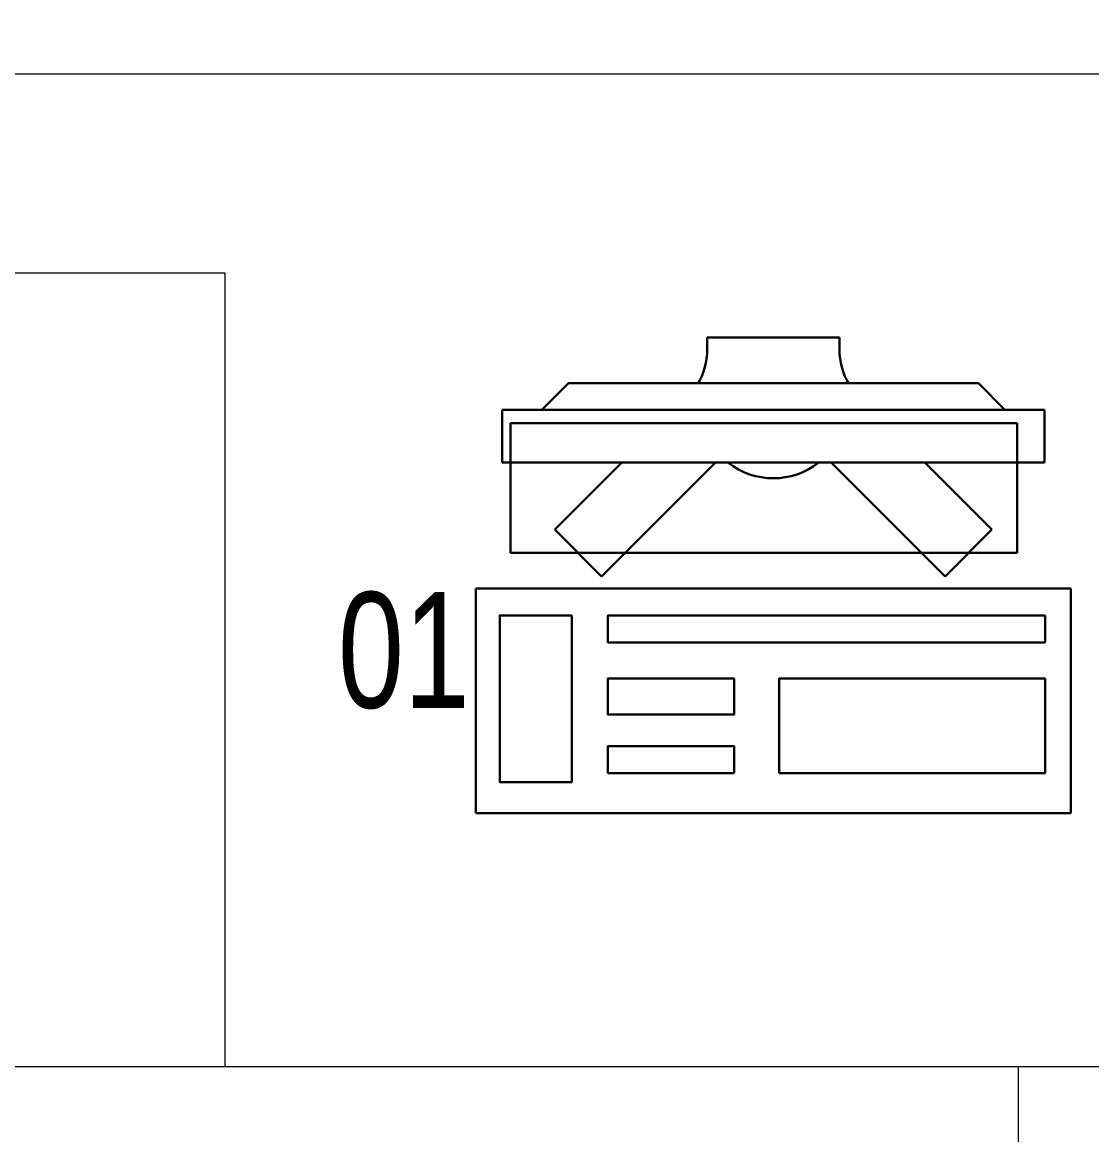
# Model space of a CAD drawing. Header units: millimetres. Extents: x 26027 to 581921, y 7230 to 233891.
# Drawn here: x 476499 to 477308, y 175970 to 176811 of the extents above; entities that cross this region are included whole.
import ezdxf

# ---------------------------------------------------------------- set-up
doc = ezdxf.new("R2010")
doc.units = ezdxf.units.MM
doc.header["$LTSCALE"] = 5
doc.linetypes.add('HIDDEN', pattern=[9.525, 6.35, -3.175])
doc.layers.get('0').update_dxf_attribs({"color": 252})
for name, color, linetype, lineweight in [('E-ELEC-EQPM-2', 85, 'Continuous', 30), ('GE-ARCHITECTURAL_ELEMENTS', 8, 'Continuous', 30), ('Medical Equipment and Furniture', 252, 'Continuous', 0)]:
    doc.layers.add(name, color=color, linetype=linetype, lineweight=lineweight)
doc.layers.add('EXF', color=7, linetype='Continuous', lineweight=30, true_color=0x4e7e3e)
doc.styles.add('X3G_ENTITY_257CFD', font='swisscl.ttf', dxfattribs={"height": 200})

# ---------------------------------------------------------------- blocks, each defined once
blk = doc.blocks.new('ITCWLS1-P')
at = {"layer": 'GE-ARCHITECTURAL_ELEMENTS'}
for p, q in [((-0.17, 0.45), (-0.17, 0)), ((-0.17, 0.45), (0, 0.45)), ((0, 0.45), (0, 0)), ((-0.26509, 0.43, 0), (-0.30509, 0.43, 0)), ((-0.30509, 0.43, 0), (-0.30509, 0.02, 0)), ((-0.26509, 0.43, 0), (-0.26509, 0.02, 0)), ((-0.14957, 0.43047), (-0.12914, 0.43047)), ((-0.12914, 0.43047), (-0.12914, 0.40893)), ((-0.197, 0.40939), (-0.295, 0.40939)), ((-0.295, 0.02639), (-0.295, 0.40939)), ((-0.197, 0.02639), (-0.197, 0.40939)), ((-0.32509, 0.38, 0), (-0.30509, 0.4, 0)), ((-0.32509, 0.38, 0), (-0.32509, 0.07, 0)), ((-0.35032, 0.275), (-0.35961, 0.275)), ((-0.35961, 0.175), (-0.35961, 0.275)), ((-0.35032, 0.175), (-0.35961, 0.175)), ((-0.32509, 0.07, 0), (-0.30509, 0.05, 0)), ((-0.197, 0.02639), (-0.295, 0.02639)), ((-0.30509, 0.02, 0), (-0.26509, 0.02, 0)), ((-0.17, 0), (0, 0))]:
    blk.add_line(p, q, dxfattribs=at)
at = {"layer": 'GE-ARCHITECTURAL_ELEMENTS', "extrusion": (2.48281e-10, 3.18408e-10, -1)}
for p, q in [((-0.26509, 0.33952), (-0.21443, 0.39019)), ((-0.17907, 0.35483), (-0.21443, 0.39019)), ((-0.26509, 0.26881), (-0.17907, 0.35483))]:
    blk.add_line(p, q, dxfattribs=at)
at = {"layer": 'GE-ARCHITECTURAL_ELEMENTS', "extrusion": (2.48281e-10, -3.18408e-10, -1)}
for p, q in [((-0.26509, 0.18119), (-0.17907, 0.09517)), ((-0.26509, 0.11048), (-0.21443, 0.05981)), ((-0.17907, 0.09517), (-0.21443, 0.05981))]:
    blk.add_line(p, q, dxfattribs=at)
at = {"layer": 'GE-ARCHITECTURAL_ELEMENTS'}
for points in [[(-0.12914, 0.40893), (-0.12914, 0.09996), (-0.14957, 0.09996), (-0.14957, 0.43047)], [(-0.14957, 0.09997), (-0.14957, 0.09997), (-0.14957, 0.09997), (-0.14957, 0.09997), (-0.14957, 0.09997), (-0.14957, 0.09997), (-0.14957, 0.09997), (-0.14957, 0.09997), (-0.14957, 0.09997)], [(-0.14957, 0.09997), (-0.14957, 0.09997), (-0.14957, 0.09997), (-0.14957, 0.09997), (-0.14957, 0.09997), (-0.14957, 0.09997), (-0.14957, 0.09997), (-0.14957, 0.09997), (-0.14957, 0.09997), (-0.14957, 0.09997), (-0.14957, 0.09997), (-0.14957, 0.09997), (-0.14957, 0.09997), (-0.14957, 0.09997), (-0.14957, 0.09997), (-0.14957, 0.09997), (-0.14957, 0.09997), (-0.14957, 0.09997)], [(-0.14957, 0.09996), (-0.14957, 0.09996), (-0.14957, 0.09996), (-0.14957, 0.09996), (-0.14957, 0.09996), (-0.14957, 0.09996), (-0.14957, 0.09996), (-0.14957, 0.09996), (-0.14957, 0.09996), (-0.14957, 0.09996)], [(-0.14957, 0.09996), (-0.14957, 0.09996), (-0.14957, 0.09996), (-0.14957, 0.09996), (-0.14957, 0.09996), (-0.14957, 0.09996), (-0.14957, 0.09996)], [(-0.14957, 0.09997), (-0.14957, 0.09997), (-0.14957, 0.09997), (-0.14957, 0.09997), (-0.14957, 0.09997), (-0.14957, 0.09997), (-0.14957, 0.09997), (-0.14957, 0.09997), (-0.14957, 0.09997), (-0.14957, 0.09997)], [(-0.14957, 0.09997), (-0.14957, 0.09997), (-0.14957, 0.09997), (-0.14957, 0.09997), (-0.14957, 0.09997), (-0.14957, 0.09997), (-0.14957, 0.09997), (-0.14957, 0.09997), (-0.14957, 0.09997), (-0.14957, 0.09997), (-0.14957, 0.09997), (-0.14957, 0.09997), (-0.14957, 0.09997), (-0.14957, 0.09997), (-0.14957, 0.09997)], [(-0.14957, 0.09997), (-0.14957, 0.09997), (-0.14957, 0.09997), (-0.14957, 0.09997), (-0.14957, 0.09997), (-0.14957, 0.09997), (-0.14957, 0.09997), (-0.14957, 0.09997), (-0.14957, 0.09997), (-0.14957, 0.09997)], [(-0.14957, 0.09997), (-0.14957, 0.09997), (-0.14957, 0.09997), (-0.14957, 0.09997), (-0.14957, 0.09997), (-0.14957, 0.09997), (-0.14957, 0.09997), (-0.14957, 0.09997), (-0.14957, 0.09997), (-0.14957, 0.09997)], [(-0.14957, 0.09996), (-0.14957, 0.09996), (-0.14957, 0.09996), (-0.14957, 0.09996), (-0.14957, 0.09996), (-0.14957, 0.09996), (-0.14957, 0.09996), (-0.14957, 0.09996), (-0.14957, 0.09996), (-0.14957, 0.09996), (-0.14957, 0.09996), (-0.14957, 0.09996), (-0.14957, 0.09996), (-0.14957, 0.09996), (-0.14957, 0.09996), (-0.14957, 0.09996), (-0.14957, 0.09996), (-0.14957, 0.09996), (-0.14957, 0.09997), (-0.14957, 0.09997), (-0.14957, 0.09997), (-0.14957, 0.09997), (-0.14957, 0.09997), (-0.14957, 0.09997), (-0.14957, 0.09997), (-0.14957, 0.09997), (-0.14957, 0.09997), (-0.14957, 0.09997), (-0.14957, 0.09997), (-0.14957, 0.09997), (-0.14957, 0.09997), (-0.14957, 0.09997), (-0.14956, 0.09997), (-0.14956, 0.09997), (-0.14956, 0.09997), (-0.14956, 0.09996), (-0.14956, 0.09996), (-0.14956, 0.09996), (-0.14956, 0.09996), (-0.14956, 0.09996), (-0.14956, 0.09996), (-0.14956, 0.09996), (-0.14956, 0.09996), (-0.14956, 0.09996), (-0.14956, 0.09996), (-0.14956, 0.09996), (-0.14956, 0.09996), (-0.14956, 0.09996), (-0.14957, 0.09996), (-0.14957, 0.09996), (-0.14957, 0.09996), (-0.14957, 0.09996), (-0.14957, 0.09996), (-0.14957, 0.09996)], [(-0.14957, 0.09996), (-0.14957, 0.09996), (-0.14957, 0.09996), (-0.14957, 0.09996), (-0.14957, 0.09996), (-0.14957, 0.09996), (-0.14957, 0.09996), (-0.14957, 0.09996), (-0.14957, 0.09996), (-0.14957, 0.09996), (-0.14957, 0.09997), (-0.14957, 0.09997), (-0.14957, 0.09997), (-0.14957, 0.09996), (-0.14957, 0.09996), (-0.14957, 0.09996), (-0.14957, 0.09996), (-0.14957, 0.09996), (-0.14957, 0.09996), (-0.14957, 0.09997), (-0.14957, 0.09997), (-0.14957, 0.09997), (-0.14957, 0.09997), (-0.14957, 0.09997), (-0.14957, 0.09997), (-0.14957, 0.09997), (-0.14957, 0.09997), (-0.14957, 0.09997), (-0.14957, 0.09997), (-0.14957, 0.09997), (-0.14957, 0.09997), (-0.14957, 0.09997), (-0.14957, 0.09997), (-0.14957, 0.09997), (-0.14957, 0.09997), (-0.14957, 0.09997), (-0.14957, 0.09997), (-0.14957, 0.09997), (-0.14957, 0.09997), (-0.14957, 0.09997), (-0.14957, 0.09997), (-0.14957, 0.09997), (-0.14957, 0.09997), (-0.14957, 0.09997), (-0.14957, 0.09997), (-0.14957, 0.09997), (-0.14957, 0.09997), (-0.14957, 0.09997), (-0.14957, 0.09997), (-0.14957, 0.09997), (-0.14957, 0.09997), (-0.14957, 0.09997), (-0.14957, 0.09997), (-0.14957, 0.09997), (-0.14957, 0.09997), (-0.14957, 0.09997), (-0.14957, 0.09997), (-0.14957, 0.09997), (-0.14957, 0.09997), (-0.14957, 0.09997), (-0.14957, 0.09997), (-0.14957, 0.09997), (-0.14957, 0.09997), (-0.14957, 0.09997), (-0.14957, 0.09997), (-0.14957, 0.09997), (-0.14957, 0.09997), (-0.14957, 0.09997), (-0.14957, 0.09997), (-0.14957, 0.09997), (-0.14957, 0.09997), (-0.14957, 0.09997), (-0.14957, 0.09997), (-0.14957, 0.09997), (-0.14957, 0.09997), (-0.14957, 0.09997), (-0.14957, 0.09997), (-0.14957, 0.09997), (-0.14957, 0.09997), (-0.14957, 0.09997), (-0.14956, 0.09997), (-0.14957, 0.09997), (-0.14957, 0.09997), (-0.14957, 0.09997), (-0.14957, 0.09997), (-0.14956, 0.09997), (-0.14957, 0.09997), (-0.14957, 0.09997), (-0.14957, 0.09997), (-0.14957, 0.09997), (-0.14957, 0.09997), (-0.14957, 0.09997), (-0.14957, 0.09997), (-0.14957, 0.09997), (-0.14957, 0.09997), (-0.14957, 0.09997), (-0.14956, 0.09997), (-0.14957, 0.09996), (-0.14957, 0.09996), (-0.14957, 0.09996), (-0.14956, 0.09996), (-0.14957, 0.09996), (-0.14957, 0.09996), (-0.14957, 0.09996), (-0.14957, 0.09996), (-0.14957, 0.09996), (-0.14957, 0.09996), (-0.14957, 0.09996), (-0.14957, 0.09996), (-0.14957, 0.09996), (-0.14957, 0.09996)], [(-0.14957, 0.09996), (-0.14957, 0.09996), (-0.14957, 0.09996), (-0.14957, 0.09996), (-0.14957, 0.09996), (-0.14957, 0.09996), (-0.14957, 0.09996), (-0.14957, 0.09996)], [(-0.14957, 0.09996), (-0.14957, 0.09996), (-0.14957, 0.09996), (-0.14957, 0.09996), (-0.14957, 0.09996), (-0.14957, 0.09996), (-0.14957, 0.09996), (-0.14957, 0.09996), (-0.14957, 0.09996), (-0.14957, 0.09996), (-0.14957, 0.09996), (-0.14957, 0.09996), (-0.14957, 0.09996), (-0.14957, 0.09996), (-0.14957, 0.09996), (-0.14957, 0.09996), (-0.14957, 0.09996), (-0.14957, 0.09996), (-0.14957, 0.09996), (-0.14957, 0.09996), (-0.14957, 0.09996), (-0.14957, 0.09996), (-0.14957, 0.09996), (-0.14957, 0.09996), (-0.14957, 0.09996), (-0.14957, 0.09996), (-0.14957, 0.09996), (-0.14957, 0.09996), (-0.14957, 0.09996), (-0.14957, 0.09996), (-0.14957, 0.09996), (-0.14957, 0.09996), (-0.14957, 0.09996), (-0.14957, 0.09996), (-0.14957, 0.09996), (-0.14957, 0.09996), (-0.14957, 0.09996), (-0.14957, 0.09996), (-0.14957, 0.09996), (-0.14957, 0.09996), (-0.14957, 0.09996), (-0.14957, 0.09996), (-0.14957, 0.09996), (-0.14957, 0.09996), (-0.14957, 0.09996), (-0.14957, 0.09996), (-0.14957, 0.09996), (-0.14957, 0.09996), (-0.14956, 0.09996), (-0.14956, 0.09996), (-0.14956, 0.09996), (-0.14956, 0.09996), (-0.14957, 0.09996), (-0.14957, 0.09996), (-0.14957, 0.09996), (-0.14957, 0.09996), (-0.14957, 0.09996), (-0.14957, 0.09996), (-0.14956, 0.09996), (-0.14957, 0.09996), (-0.14957, 0.09996), (-0.14957, 0.09996), (-0.14957, 0.09996), (-0.14957, 0.09996), (-0.14957, 0.09996), (-0.14957, 0.09996), (-0.14957, 0.09996), (-0.14957, 0.09996), (-0.14957, 0.09996), (-0.14956, 0.09996), (-0.14956, 0.09996), (-0.14957, 0.09996), (-0.14957, 0.09996), (-0.14957, 0.09996), (-0.14957, 0.09996), (-0.14957, 0.09996), (-0.14957, 0.09996), (-0.14957, 0.09996), (-0.14957, 0.09996), (-0.14957, 0.09996), (-0.14957, 0.09996), (-0.14957, 0.09996), (-0.14957, 0.09996), (-0.14957, 0.09996), (-0.14957, 0.09996), (-0.14957, 0.09996), (-0.14957, 0.09996), (-0.14957, 0.09996), (-0.14957, 0.09996)], [(-0.14957, 0.09996), (-0.14957, 0.09996), (-0.14957, 0.09996), (-0.14957, 0.09996), (-0.14957, 0.09996), (-0.14957, 0.09996), (-0.14957, 0.09996), (-0.14957, 0.09996), (-0.14957, 0.09996), (-0.14957, 0.09996), (-0.14957, 0.09996), (-0.14957, 0.09996)], [(-0.14957, 0.09996), (-0.14957, 0.09996), (-0.14956, 0.09996), (-0.14956, 0.09996), (-0.14956, 0.09996), (-0.14956, 0.09996), (-0.14957, 0.09996)], [(-0.14957, 0.09996), (-0.14957, 0.09996), (-0.14957, 0.09996), (-0.14957, 0.09996), (-0.14957, 0.09996), (-0.14957, 0.09996), (-0.14957, 0.09996), (-0.14957, 0.09996), (-0.14957, 0.09996), (-0.14956, 0.09996), (-0.14956, 0.09996), (-0.14956, 0.09996), (-0.14956, 0.09996), (-0.14956, 0.09996), (-0.14956, 0.09996), (-0.14956, 0.09996), (-0.14957, 0.09996)]]:
    blk.add_lwpolyline(points, dxfattribs=at)
for points in [[(-0.1019, 0.43047), (-0.03039, 0.43047), (-0.03039, 0.22944), (-0.1019, 0.22944)], [(-0.1019, 0.19536), (-0.07466, 0.19536), (-0.07466, 0.09996), (-0.1019, 0.09996)], [(-0.03039, 0.19536), (-0.05082, 0.19536), (-0.05082, 0.09996), (-0.03039, 0.09996)], [(-0.14956, 0.09996), (-0.14956, 0.09996), (-0.14956, 0.09996), (-0.14956, 0.09996), (-0.14956, 0.09996), (-0.14956, 0.09996), (-0.14956, 0.09996), (-0.14956, 0.09996), (-0.14957, 0.09996), (-0.14957, 0.09996), (-0.14957, 0.09996), (-0.14957, 0.09996), (-0.14957, 0.09996), (-0.14957, 0.09996), (-0.14957, 0.09996), (-0.14957, 0.09996), (-0.14957, 0.09996), (-0.14957, 0.09996), (-0.14957, 0.09996), (-0.14957, 0.09996), (-0.14957, 0.09996), (-0.14957, 0.09996), (-0.14957, 0.09996), (-0.14957, 0.09996), (-0.14957, 0.09996), (-0.14957, 0.09996), (-0.14957, 0.09996), (-0.14957, 0.09996), (-0.14957, 0.09996), (-0.14957, 0.09996), (-0.14957, 0.09996), (-0.14957, 0.09996), (-0.14957, 0.09996), (-0.14957, 0.09996), (-0.14957, 0.09996), (-0.14957, 0.09996), (-0.14957, 0.09996), (-0.14957, 0.09996), (-0.14957, 0.09996), (-0.14957, 0.09996), (-0.14957, 0.09996), (-0.14957, 0.09996), (-0.14957, 0.09996), (-0.14957, 0.09996), (-0.14957, 0.09996), (-0.14957, 0.09996), (-0.14957, 0.09996), (-0.14957, 0.09996), (-0.14957, 0.09996), (-0.14957, 0.09996), (-0.14957, 0.09996), (-0.14957, 0.09996), (-0.14957, 0.09996), (-0.14957, 0.09996), (-0.14957, 0.09996), (-0.14957, 0.09996), (-0.14957, 0.09996), (-0.14956, 0.09996), (-0.14956, 0.09996), (-0.14956, 0.09996), (-0.14956, 0.09996), (-0.14956, 0.09996), (-0.14956, 0.09996), (-0.14956, 0.09996), (-0.14956, 0.09996), (-0.14956, 0.09996), (-0.14956, 0.09996), (-0.14956, 0.09996), (-0.14956, 0.09996), (-0.14956, 0.09996), (-0.14956, 0.09996), (-0.14956, 0.09996), (-0.14956, 0.09996), (-0.14956, 0.09996), (-0.14956, 0.09996), (-0.14956, 0.09996), (-0.14956, 0.09996), (-0.14956, 0.09996), (-0.14956, 0.09996), (-0.14956, 0.09996), (-0.14956, 0.09996), (-0.14956, 0.09996), (-0.14956, 0.09996), (-0.14956, 0.09996), (-0.14956, 0.09996), (-0.14956, 0.09996), (-0.14956, 0.09996), (-0.14956, 0.09996), (-0.14956, 0.09996), (-0.14957, 0.09996), (-0.14957, 0.09996), (-0.14957, 0.09996), (-0.14957, 0.09996), (-0.14957, 0.09996), (-0.14957, 0.09996), (-0.14957, 0.09996), (-0.14957, 0.09996), (-0.14957, 0.09996), (-0.14957, 0.09996), (-0.14957, 0.09996), (-0.14957, 0.09996), (-0.14957, 0.09996), (-0.14957, 0.09996), (-0.14957, 0.09996), (-0.14957, 0.09996), (-0.14957, 0.09996), (-0.14957, 0.09996), (-0.14957, 0.09996), (-0.14957, 0.09996), (-0.14957, 0.09996), (-0.14957, 0.09996), (-0.14957, 0.09996), (-0.14957, 0.09996), (-0.14957, 0.09996), (-0.14957, 0.09996), (-0.14957, 0.09996), (-0.14957, 0.09996), (-0.14957, 0.09996), (-0.14957, 0.09996), (-0.14957, 0.09996), (-0.14957, 0.09996), (-0.14957, 0.09996), (-0.14957, 0.09996), (-0.14957, 0.09996), (-0.14957, 0.09996), (-0.14957, 0.09996), (-0.14957, 0.09996), (-0.14957, 0.09996), (-0.14957, 0.09996), (-0.14957, 0.09996), (-0.14957, 0.09996), (-0.14957, 0.09996), (-0.14957, 0.09996), (-0.14957, 0.09996), (-0.14957, 0.09996), (-0.14957, 0.09996), (-0.14957, 0.09996), (-0.14957, 0.09996), (-0.14957, 0.09996), (-0.14957, 0.09996), (-0.14957, 0.09996), (-0.14957, 0.09996), (-0.14957, 0.09996), (-0.14957, 0.09996), (-0.14957, 0.09996), (-0.14957, 0.09996), (-0.14957, 0.09996), (-0.14957, 0.09996), (-0.14957, 0.09996), (-0.14957, 0.09996), (-0.14957, 0.09996), (-0.14957, 0.09996), (-0.14957, 0.09996), (-0.14957, 0.09996), (-0.14956, 0.09996), (-0.14956, 0.09996), (-0.14956, 0.09996), (-0.14956, 0.09996), (-0.14956, 0.09996), (-0.14956, 0.09996), (-0.14956, 0.09996), (-0.14956, 0.09996), (-0.14956, 0.09996), (-0.14956, 0.09996), (-0.14956, 0.09996), (-0.14956, 0.09996), (-0.14956, 0.09996), (-0.14956, 0.09996), (-0.14956, 0.09996), (-0.14956, 0.09996), (-0.14956, 0.09996), (-0.14956, 0.09996), (-0.14956, 0.09996), (-0.14956, 0.09996), (-0.14956, 0.09996), (-0.14956, 0.09996), (-0.14956, 0.09996), (-0.14956, 0.09996), (-0.14956, 0.09996), (-0.14956, 0.09996), (-0.14956, 0.09996), (-0.14956, 0.09996), (-0.14956, 0.09996), (-0.14956, 0.09996), (-0.14956, 0.09996), (-0.14956, 0.09996), (-0.14956, 0.09996), (-0.14956, 0.09996), (-0.14956, 0.09996), (-0.14956, 0.09996), (-0.14956, 0.09996), (-0.14956, 0.09996), (-0.14956, 0.09996), (-0.14956, 0.09996), (-0.14956, 0.09996), (-0.14956, 0.09996), (-0.14956, 0.09996), (-0.14956, 0.09996), (-0.14956, 0.09996), (-0.14956, 0.09996), (-0.14956, 0.09996), (-0.14957, 0.09996), (-0.14957, 0.09996), (-0.14957, 0.09996), (-0.14957, 0.09996), (-0.14957, 0.09996), (-0.14957, 0.09996), (-0.14957, 0.09996), (-0.14957, 0.09996), (-0.14957, 0.09996), (-0.14957, 0.09996), (-0.14957, 0.09996), (-0.14957, 0.09996), (-0.14957, 0.09996), (-0.14957, 0.09996), (-0.14957, 0.09996), (-0.14957, 0.09996), (-0.14957, 0.09996), (-0.14957, 0.09996), (-0.14957, 0.09996), (-0.14957, 0.09996), (-0.14957, 0.09996), (-0.14957, 0.09996), (-0.14957, 0.09996), (-0.14957, 0.09996), (-0.14957, 0.09996), (-0.14957, 0.09996), (-0.14957, 0.09996), (-0.14957, 0.09996), (-0.14957, 0.09996), (-0.14957, 0.09996), (-0.14957, 0.09996), (-0.14957, 0.09996), (-0.14957, 0.09996), (-0.14957, 0.09996), (-0.14956, 0.09996), (-0.14956, 0.09996), (-0.14956, 0.09996), (-0.14956, 0.09996), (-0.14956, 0.09996), (-0.14956, 0.09996), (-0.14956, 0.09996), (-0.14956, 0.09996), (-0.14956, 0.09996), (-0.14956, 0.09996), (-0.14956, 0.09996), (-0.14956, 0.09996), (-0.14956, 0.09996), (-0.14956, 0.09996), (-0.14956, 0.09996), (-0.14956, 0.09996), (-0.14956, 0.09996), (-0.14956, 0.09996), (-0.14956, 0.09996), (-0.14956, 0.09996), (-0.14956, 0.09996), (-0.14956, 0.09996), (-0.14956, 0.09996), (-0.14956, 0.09996), (-0.14956, 0.09996), (-0.14956, 0.09996), (-0.14956, 0.09996), (-0.14956, 0.09996), (-0.14956, 0.09996), (-0.14956, 0.09996), (-0.14956, 0.09996), (-0.14956, 0.09996), (-0.14956, 0.09996), (-0.14956, 0.09996), (-0.14956, 0.09996), (-0.14956, 0.09996), (-0.14956, 0.09996), (-0.14956, 0.09996), (-0.14956, 0.09996), (-0.14956, 0.09996), (-0.14956, 0.09996), (-0.14956, 0.09996)], [(-0.14957, 0.09996), (-0.14957, 0.09996), (-0.14957, 0.09996), (-0.14957, 0.09996), (-0.14957, 0.09996), (-0.14957, 0.09996), (-0.14957, 0.09996), (-0.14957, 0.09996), (-0.14957, 0.09996), (-0.14957, 0.09996), (-0.14957, 0.09996), (-0.14957, 0.09996), (-0.14957, 0.09996), (-0.14957, 0.09996), (-0.14957, 0.09996), (-0.14957, 0.09996), (-0.14957, 0.09996), (-0.14957, 0.09996), (-0.14957, 0.09996), (-0.14957, 0.09996), (-0.14957, 0.09996), (-0.14957, 0.09996), (-0.14957, 0.09996), (-0.14957, 0.09996), (-0.14957, 0.09996), (-0.14957, 0.09996), (-0.14957, 0.09996), (-0.14957, 0.09996), (-0.14957, 0.09996), (-0.14957, 0.09996), (-0.14957, 0.09996), (-0.14957, 0.09996), (-0.14957, 0.09996), (-0.14957, 0.09996), (-0.14957, 0.09996), (-0.14957, 0.09996), (-0.14957, 0.09996), (-0.14957, 0.09996), (-0.14957, 0.09996), (-0.14957, 0.09996), (-0.14957, 0.09996), (-0.14957, 0.09996), (-0.14957, 0.09996), (-0.14957, 0.09996), (-0.14957, 0.09996), (-0.14957, 0.09996), (-0.14957, 0.09996), (-0.14957, 0.09996), (-0.14957, 0.09996), (-0.14957, 0.09996), (-0.14957, 0.09996), (-0.14957, 0.09996), (-0.14957, 0.09996), (-0.14957, 0.09996), (-0.14957, 0.09996), (-0.14957, 0.09996), (-0.14957, 0.09996), (-0.14957, 0.09996), (-0.14957, 0.09996), (-0.14957, 0.09996), (-0.14957, 0.09996), (-0.14957, 0.09996), (-0.14957, 0.09996), (-0.14957, 0.09996), (-0.14957, 0.09996), (-0.14957, 0.09996), (-0.14957, 0.09996), (-0.14957, 0.09996), (-0.14957, 0.09996), (-0.14957, 0.09996), (-0.14957, 0.09996), (-0.14957, 0.09996), (-0.14957, 0.09996), (-0.14957, 0.09996), (-0.14957, 0.09996), (-0.14957, 0.09996), (-0.14957, 0.09996), (-0.14957, 0.09996), (-0.14957, 0.09996), (-0.14957, 0.09996), (-0.14957, 0.09996), (-0.14957, 0.09996), (-0.14957, 0.09996), (-0.14957, 0.09996), (-0.14957, 0.09996), (-0.14957, 0.09996), (-0.14957, 0.09996), (-0.14957, 0.09996), (-0.14957, 0.09996), (-0.14957, 0.09996), (-0.14957, 0.09996), (-0.14957, 0.09996), (-0.14957, 0.09996), (-0.14957, 0.09996), (-0.14957, 0.09996), (-0.14957, 0.09996), (-0.14957, 0.09996), (-0.14957, 0.09996), (-0.14957, 0.09996), (-0.14957, 0.09996), (-0.14957, 0.09996), (-0.14957, 0.09996), (-0.14957, 0.09996), (-0.14957, 0.09996), (-0.14957, 0.09996), (-0.14957, 0.09996), (-0.14957, 0.09996), (-0.14957, 0.09996), (-0.14957, 0.09996), (-0.14957, 0.09996), (-0.14957, 0.09996), (-0.14957, 0.09996), (-0.14957, 0.09996), (-0.14957, 0.09996), (-0.14957, 0.09996), (-0.14957, 0.09996), (-0.14957, 0.09996), (-0.14957, 0.09996), (-0.14957, 0.09996), (-0.14957, 0.09996), (-0.14957, 0.09996), (-0.14957, 0.09996), (-0.14957, 0.09996), (-0.14957, 0.09996), (-0.14957, 0.09996), (-0.14957, 0.09996), (-0.14957, 0.09996), (-0.14957, 0.09996), (-0.14957, 0.09996), (-0.14957, 0.09996), (-0.14957, 0.09996), (-0.14957, 0.09996), (-0.14957, 0.09996), (-0.14957, 0.09996), (-0.14957, 0.09996), (-0.14957, 0.09996), (-0.14957, 0.09996), (-0.14957, 0.09996), (-0.14957, 0.09996), (-0.14957, 0.09996), (-0.14957, 0.09996), (-0.14957, 0.09996), (-0.14957, 0.09996), (-0.14957, 0.09996), (-0.14957, 0.09996), (-0.14957, 0.09996), (-0.14957, 0.09996), (-0.14957, 0.09996), (-0.14957, 0.09996), (-0.14957, 0.09996), (-0.14957, 0.09996), (-0.14957, 0.09996), (-0.14957, 0.09996), (-0.14957, 0.09996), (-0.14957, 0.09996), (-0.14957, 0.09996), (-0.14957, 0.09996), (-0.14957, 0.09996), (-0.14957, 0.09996), (-0.14957, 0.09996), (-0.14957, 0.09996), (-0.14957, 0.09996), (-0.14957, 0.09996), (-0.14957, 0.09996), (-0.14957, 0.09996), (-0.14957, 0.09996), (-0.14957, 0.09996), (-0.14957, 0.09996), (-0.14957, 0.09996), (-0.14957, 0.09996), (-0.14957, 0.09996), (-0.14957, 0.09996), (-0.14957, 0.09996), (-0.14957, 0.09996), (-0.14957, 0.09996), (-0.14957, 0.09996), (-0.14957, 0.09996), (-0.14957, 0.09996), (-0.14957, 0.09996), (-0.14957, 0.09996), (-0.14957, 0.09996), (-0.14957, 0.09996), (-0.14957, 0.09996), (-0.14957, 0.09996), (-0.14957, 0.09996), (-0.14957, 0.09996), (-0.14957, 0.09996), (-0.14957, 0.09996), (-0.14957, 0.09996), (-0.14957, 0.09996), (-0.14957, 0.09996), (-0.14957, 0.09996), (-0.14957, 0.09996), (-0.14957, 0.09996), (-0.14957, 0.09996), (-0.14957, 0.09996), (-0.14957, 0.09996), (-0.14957, 0.09996), (-0.14957, 0.09996), (-0.14957, 0.09996), (-0.14957, 0.09996), (-0.14957, 0.09996), (-0.14957, 0.09996), (-0.14957, 0.09996), (-0.14957, 0.09996), (-0.14957, 0.09996), (-0.14957, 0.09996), (-0.14957, 0.09996), (-0.14957, 0.09996), (-0.14957, 0.09996), (-0.14957, 0.09996), (-0.14957, 0.09996), (-0.14957, 0.09996), (-0.14957, 0.09996)], [(-0.14957, 0.09996), (-0.14957, 0.09996), (-0.14957, 0.09996), (-0.14957, 0.09996), (-0.14957, 0.09996), (-0.14957, 0.09996), (-0.14957, 0.09996), (-0.14957, 0.09996), (-0.14957, 0.09996), (-0.14957, 0.09996), (-0.14957, 0.09996), (-0.14957, 0.09996), (-0.14957, 0.09996), (-0.14957, 0.09996), (-0.14957, 0.09996), (-0.14957, 0.09996), (-0.14957, 0.09996), (-0.14957, 0.09996), (-0.14957, 0.09996), (-0.14957, 0.09996), (-0.14957, 0.09996), (-0.14957, 0.09996), (-0.14957, 0.09996), (-0.14957, 0.09996), (-0.14957, 0.09996), (-0.14957, 0.09996), (-0.14957, 0.09996), (-0.14957, 0.09996), (-0.14957, 0.09996), (-0.14957, 0.09996), (-0.14957, 0.09996), (-0.14957, 0.09996), (-0.14957, 0.09996), (-0.14957, 0.09996), (-0.14957, 0.09996), (-0.14957, 0.09996), (-0.14957, 0.09996), (-0.14957, 0.09996), (-0.14957, 0.09996), (-0.14957, 0.09996), (-0.14957, 0.09996), (-0.14957, 0.09996), (-0.14957, 0.09996), (-0.14957, 0.09996), (-0.14957, 0.09996), (-0.14957, 0.09996), (-0.14957, 0.09996), (-0.14957, 0.09996), (-0.14957, 0.09996), (-0.14957, 0.09996), (-0.14957, 0.09996), (-0.14957, 0.09996), (-0.14957, 0.09996), (-0.14957, 0.09996), (-0.14957, 0.09996), (-0.14957, 0.09996), (-0.14957, 0.09996), (-0.14957, 0.09996), (-0.14957, 0.09996), (-0.14957, 0.09996), (-0.14957, 0.09996), (-0.14957, 0.09996), (-0.14957, 0.09996), (-0.14957, 0.09996), (-0.14957, 0.09996), (-0.14957, 0.09996), (-0.14957, 0.09996), (-0.14957, 0.09996), (-0.14957, 0.09996), (-0.14957, 0.09996), (-0.14957, 0.09996), (-0.14957, 0.09996), (-0.14957, 0.09996), (-0.14957, 0.09996), (-0.14957, 0.09996), (-0.14957, 0.09996), (-0.14957, 0.09996), (-0.14957, 0.09996), (-0.14957, 0.09996), (-0.14957, 0.09996), (-0.14957, 0.09996), (-0.14957, 0.09996), (-0.14957, 0.09996), (-0.14957, 0.09996), (-0.14957, 0.09996), (-0.14957, 0.09996), (-0.14957, 0.09996), (-0.14957, 0.09996), (-0.14957, 0.09996), (-0.14957, 0.09996), (-0.14957, 0.09996), (-0.14957, 0.09996), (-0.14957, 0.09996), (-0.14957, 0.09996), (-0.14957, 0.09996), (-0.14957, 0.09996), (-0.14957, 0.09996), (-0.14957, 0.09996), (-0.14957, 0.09996), (-0.14957, 0.09996), (-0.14957, 0.09996), (-0.14957, 0.09996), (-0.14957, 0.09996), (-0.14957, 0.09996), (-0.14957, 0.09996), (-0.14957, 0.09996), (-0.14957, 0.09996), (-0.14957, 0.09996), (-0.14957, 0.09996), (-0.14957, 0.09996), (-0.14957, 0.09996), (-0.14957, 0.09996), (-0.14957, 0.09996), (-0.14957, 0.09996), (-0.14957, 0.09996), (-0.14957, 0.09996), (-0.14957, 0.09996), (-0.14957, 0.09996), (-0.14957, 0.09996), (-0.14957, 0.09996), (-0.14957, 0.09996), (-0.14957, 0.09996), (-0.14957, 0.09996), (-0.14957, 0.09996), (-0.14957, 0.09996), (-0.14957, 0.09996), (-0.14957, 0.09996), (-0.14957, 0.09996), (-0.14957, 0.09996), (-0.14957, 0.09996), (-0.14957, 0.09996), (-0.14957, 0.09996), (-0.14957, 0.09996), (-0.14957, 0.09996), (-0.14957, 0.09996), (-0.14957, 0.09996), (-0.14957, 0.09996), (-0.14957, 0.09996), (-0.14957, 0.09996), (-0.14957, 0.09996), (-0.14957, 0.09996), (-0.14957, 0.09996), (-0.14957, 0.09996), (-0.14957, 0.09996), (-0.14957, 0.09996), (-0.14957, 0.09996), (-0.14957, 0.09996), (-0.14957, 0.09996), (-0.14957, 0.09996), (-0.14957, 0.09996), (-0.14957, 0.09996), (-0.14957, 0.09996), (-0.14957, 0.09996), (-0.14957, 0.09996), (-0.14957, 0.09996), (-0.14957, 0.09996), (-0.14957, 0.09996), (-0.14957, 0.09996), (-0.14957, 0.09996), (-0.14957, 0.09996), (-0.14957, 0.09996), (-0.14957, 0.09996), (-0.14957, 0.09996), (-0.14957, 0.09996), (-0.14957, 0.09996), (-0.14957, 0.09996), (-0.14957, 0.09996), (-0.14957, 0.09996), (-0.14957, 0.09996), (-0.14957, 0.09996), (-0.14957, 0.09996), (-0.14957, 0.09996), (-0.14957, 0.09996), (-0.14957, 0.09996), (-0.14957, 0.09996), (-0.14957, 0.09996), (-0.14957, 0.09996), (-0.14957, 0.09996), (-0.14957, 0.09996), (-0.14957, 0.09996), (-0.14957, 0.09996), (-0.14957, 0.09996), (-0.14957, 0.09996), (-0.14957, 0.09996), (-0.14957, 0.09996), (-0.14957, 0.09996), (-0.14957, 0.09996), (-0.14957, 0.09996), (-0.14957, 0.09996), (-0.14957, 0.09996), (-0.14957, 0.09996), (-0.14957, 0.09996), (-0.14957, 0.09996), (-0.14957, 0.09996), (-0.14957, 0.09996), (-0.14957, 0.09996), (-0.14957, 0.09996), (-0.14957, 0.09996), (-0.14957, 0.09996), (-0.14957, 0.09996), (-0.14957, 0.09996), (-0.14957, 0.09996), (-0.14957, 0.09996), (-0.14957, 0.09996), (-0.14957, 0.09996), (-0.14957, 0.09996), (-0.14957, 0.09996), (-0.14957, 0.09996), (-0.14957, 0.09996), (-0.14957, 0.09996), (-0.14957, 0.09996), (-0.14957, 0.09996), (-0.14957, 0.09996), (-0.14957, 0.09996), (-0.14957, 0.09996), (-0.14957, 0.09996), (-0.14957, 0.09996), (-0.14957, 0.09996), (-0.14957, 0.09996)], [(-0.14957, 0.0727), (-0.02358, 0.0727), (-0.02358, 0.01818), (-0.14957, 0.01818)]]:
    blk.add_lwpolyline(points, close=True, dxfattribs=at)
for centre, radius, start, end in [((-0.35032, 0.325), 0.05, 270, 300.30934), ((-0.3089, 0.225), 0.05564, 321.94311, 38.05689), ((-0.35032, 0.125), 0.05, 59.69066, 90)]:
    blk.add_arc(centre, radius, start, end, dxfattribs=at)
blk = doc.blocks.new('GF21043-P')
at = {"color": 0}
for p, q in [((0.8, 0.75), (-0.8, 0.75)), ((-0.8, 0), (0.8, 0))]:
    blk.add_line(p, q, dxfattribs=at)
at = {"color": 0, "linetype": 'HIDDEN'}
for p, q in [((-0.8, 0.6), (-0.4, 0.6)), ((-0.4, 0.6), (-0.4, 0))]:
    blk.add_line(p, q, dxfattribs=at)

msp = doc.modelspace()

# ---------------------------------------------------------------- hatches: boundary and pattern name
at = {"layer": 'E-ELEC-EQPM-2'}
h = msp.add_hatch(dxfattribs=at)
h.set_pattern_fill('CROSS', color=85, scale=10)
h.set_pattern_definition([(0, (368880, 104830), (63.5, 63.5), [31.75, -95.25]), (90, (368895.875, 104814.125), (-63.5, 63.5), [31.75, -95.25])])
edge = h.paths.add_edge_path()
edge.add_line((457685.58, 145694.32), (457685.58, 152806.09))
edge.add_line((457685.58, 152806.09), (462487.44, 152806.09))
edge.add_line((462487.44, 152806.09), (462487.44, 145900.86))
edge.add_line((462487.44, 145900.86), (462587.44, 145901.08))
edge.add_line((462587.44, 145901.08), (462587.44, 152806.09))
edge.add_line((462587.44, 152806.09), (464555.85, 152806.09))
edge.add_line((464555.85, 152806.09), (469284.36, 152806.09))
edge.add_line((469284.36, 152806.09), (471903.68, 152806.09))
edge.add_line((471903.68, 152806.09), (471903.68, 142653.21))
edge.add_line((471903.68, 142653.21), (478231.4, 142645.85))
edge.add_line((478231.4, 142645.85), (478231.4, 142845.16))
edge.add_line((478231.4, 142845.16), (472503.68, 142845.16))
edge.add_line((472503.68, 142845.16), (472503.68, 157839.95))
edge.add_line((472503.68, 157839.95), (472503.99, 159009.18))
edge.add_line((472503.99, 159009.18), (479768.57, 159009.18))
edge.add_line((479768.57, 159009.18), (479768.57, 159109.18))
edge.add_line((479768.57, 159109.18), (472503.68, 159109.18))
edge.add_line((472503.68, 159109.18), (472503.68, 169315.57))
edge.add_line((472503.68, 169315.57), (478921.1, 169315.57))
edge.add_line((478921.1, 169315.57), (484286.41, 169315.57))
edge.add_line((484286.41, 169315.57), (484286.41, 166351.21))
edge.add_line((484286.41, 166351.21), (484486.41, 166351.21))
edge.add_line((484486.41, 166351.21), (484486.41, 169515.57))
edge.add_line((484486.41, 169515.57), (479083.84, 169515.57))
edge.add_line((479083.84, 169515.57), (479083.84, 190946.93))
edge.add_line((479083.84, 190946.93), (479083.84, 191341.64))
edge.add_line((479083.84, 191341.64), (478883.84, 191341.64))
edge.add_line((478883.84, 191341.64), (478883.84, 195124.29))
edge.add_line((478883.84, 195124.29), (477262.37, 195124.29))
edge.add_line((477262.37, 195124.29), (477262.37, 205421.18))
edge.add_line((477262.37, 205421.18), (474368.03, 205421.18))
edge.add_line((474368.03, 205421.18), (469356.92, 205421.18))
edge.add_line((469356.92, 205421.18), (469256.92, 205421.18))
edge.add_line((469256.92, 205421.18), (469256.92, 204391.28))
edge.add_line((469256.92, 204391.28), (469856.92, 204391.28))
edge.add_line((469856.92, 204391.28), (469856.92, 204821.18))
edge.add_line((469856.92, 204821.18), (471179.26, 204821.18))
edge.add_line((471179.26, 204821.18), (471179.26, 204391.28))
edge.add_line((471179.26, 204391.28), (471779.26, 204391.28))
edge.add_line((471779.26, 204391.28), (471779.26, 204821.18))
edge.add_line((471779.26, 204821.18), (476662.37, 204821.18))
edge.add_line((476662.37, 204821.18), (476662.37, 194457.56))
edge.add_line((476662.37, 194457.56), (478283.84, 194457.56))
edge.add_line((478283.84, 194457.56), (478283.84, 169915.57))
edge.add_line((478283.84, 169915.57), (471903.68, 169915.57))
edge.add_line((471903.68, 169915.57), (471903.68, 159211.95))
edge.add_line((471903.68, 159211.95), (470513.73, 159211.95))
edge.add_line((470513.73, 159211.95), (470513.73, 159111.95))
edge.add_line((470513.73, 159111.95), (471903.68, 159111.95))
edge.add_line((471903.68, 159111.95), (471903.68, 153006.09))
edge.add_line((471903.68, 153006.09), (462587.44, 153006.09))
edge.add_line((462587.44, 153006.09), (462487.44, 152906.09))
edge.add_line((462487.44, 152906.09), (457585.58, 152906.09))
edge.add_line((457585.58, 152906.09), (457585.58, 145694.32))
at = {"layer": 'EXF'}
h = msp.add_hatch(dxfattribs=at)
h.set_pattern_fill('CROSS', color=256, scale=10)
edge = h.paths.add_edge_path()
edge.add_line((464555.85, 152806.09), (469284.36, 152806.09))
edge.add_line((469284.36, 152806.09), (471903.68, 152806.09))
edge.add_line((471903.68, 152806.09), (471903.68, 142653.21))
edge.add_line((471903.68, 142653.21), (478231.4, 142645.85))
edge.add_line((478231.4, 142645.85), (478231.4, 142845.16))
edge.add_line((478231.4, 142845.16), (472503.68, 142845.16))
edge.add_line((472503.68, 142845.16), (472503.68, 157839.95))
edge.add_line((472503.68, 157839.95), (472503.99, 159009.18))
edge.add_line((472503.99, 159009.18), (479768.57, 159009.18))
edge.add_line((479768.57, 159009.18), (479768.57, 159109.18))
edge.add_line((479768.57, 159109.18), (472503.68, 159109.18))
edge.add_line((472503.68, 159109.18), (472503.68, 169315.57))
edge.add_line((472503.68, 169315.57), (478921.1, 169315.57))
edge.add_line((478921.1, 169315.57), (484286.41, 169315.57))
edge.add_line((484286.41, 169315.57), (484286.41, 166351.21))
edge.add_line((484286.41, 166351.21), (484486.41, 166351.21))
edge.add_line((484486.41, 166351.21), (484486.41, 169515.57))
edge.add_line((484486.41, 169515.57), (479083.84, 169515.57))
edge.add_line((479083.84, 169515.57), (479083.84, 190946.93))
edge.add_line((479083.84, 190946.93), (479083.84, 191341.64))
edge.add_line((479083.84, 191341.64), (478883.84, 191341.64))
edge.add_line((478883.84, 191341.64), (478883.84, 195124.29))
edge.add_line((478883.84, 195124.29), (477262.37, 195124.29))
edge.add_line((477262.37, 195124.29), (477262.37, 205421.18))
edge.add_line((477262.37, 205421.18), (474368.03, 205421.18))
edge.add_line((474368.03, 205421.18), (469356.92, 205421.18))
edge.add_line((469356.92, 205421.18), (469256.92, 205421.18))
edge.add_line((469256.92, 205421.18), (469256.92, 204391.28))
edge.add_line((469256.92, 204391.28), (469856.92, 204391.28))
edge.add_line((469856.92, 204391.28), (469856.92, 204821.18))
edge.add_line((469856.92, 204821.18), (471179.26, 204821.18))
edge.add_line((471179.26, 204821.18), (471179.26, 204391.28))
edge.add_line((471179.26, 204391.28), (471779.26, 204391.28))
edge.add_line((471779.26, 204391.28), (471779.26, 204821.18))
edge.add_line((471779.26, 204821.18), (476662.37, 204821.18))
edge.add_line((476662.37, 204821.18), (476662.37, 194457.56))
edge.add_line((476662.37, 194457.56), (478283.84, 194457.56))
edge.add_line((478283.84, 194457.56), (478283.84, 169915.57))
edge.add_line((478283.84, 169915.57), (471903.68, 169915.57))
edge.add_line((471903.68, 169915.57), (471903.68, 159211.95))
edge.add_line((471903.68, 159211.95), (470513.73, 159211.95))
edge.add_line((470513.73, 159211.95), (470513.73, 159111.95))
edge.add_line((470513.73, 159111.95), (471903.68, 159111.95))
edge.add_line((471903.68, 159111.95), (471903.68, 153006.09))
edge.add_line((471903.68, 153006.09), (462587.44, 153006.09))

# ---------------------------------------------------------------- linework, layer by layer
at = {"layer": 'Medical Equipment and Furniture'}
msp.add_line((477252.42, 174991.52, 2.36), (477252.42, 176021.52, 2.36), dxfattribs=at)

# ---------------------------------------------------------------- block references
at = {"layer": 'Medical Equipment and Furniture', "extrusion": (8.17187e-07, 1.19924e-18, 1), "xscale": 1000.000000000002, "yscale": 1000.000000000002, "zscale": 1000.000000000002}
msp.add_blockref('GF21043-P', (477052.42, 176021.52, 2.75), dxfattribs=at)
at = {"layer": 'Medical Equipment and Furniture', "extrusion": (2.34751e-05, 2.20203e-06, 1), "xscale": 1000.000000000004, "yscale": 1000.000000000004, "zscale": 1000.000000000004, "rotation": 269.9985892333461}
msp.add_blockref('ITCWLS1-P', (476842.04, 176212.9, 13.95), dxfattribs=at)

# ---------------------------------------------------------------- texts
at = {"layer": 'Medical Equipment and Furniture', "insert": (476787.73, 176380.07, 2.37), "char_height": 87.473, "attachment_point": 2, "style": 'X3G_ENTITY_257CFD'}
msp.add_mtext('01', dxfattribs=at)

doc.saveas('drawing.dxf')
